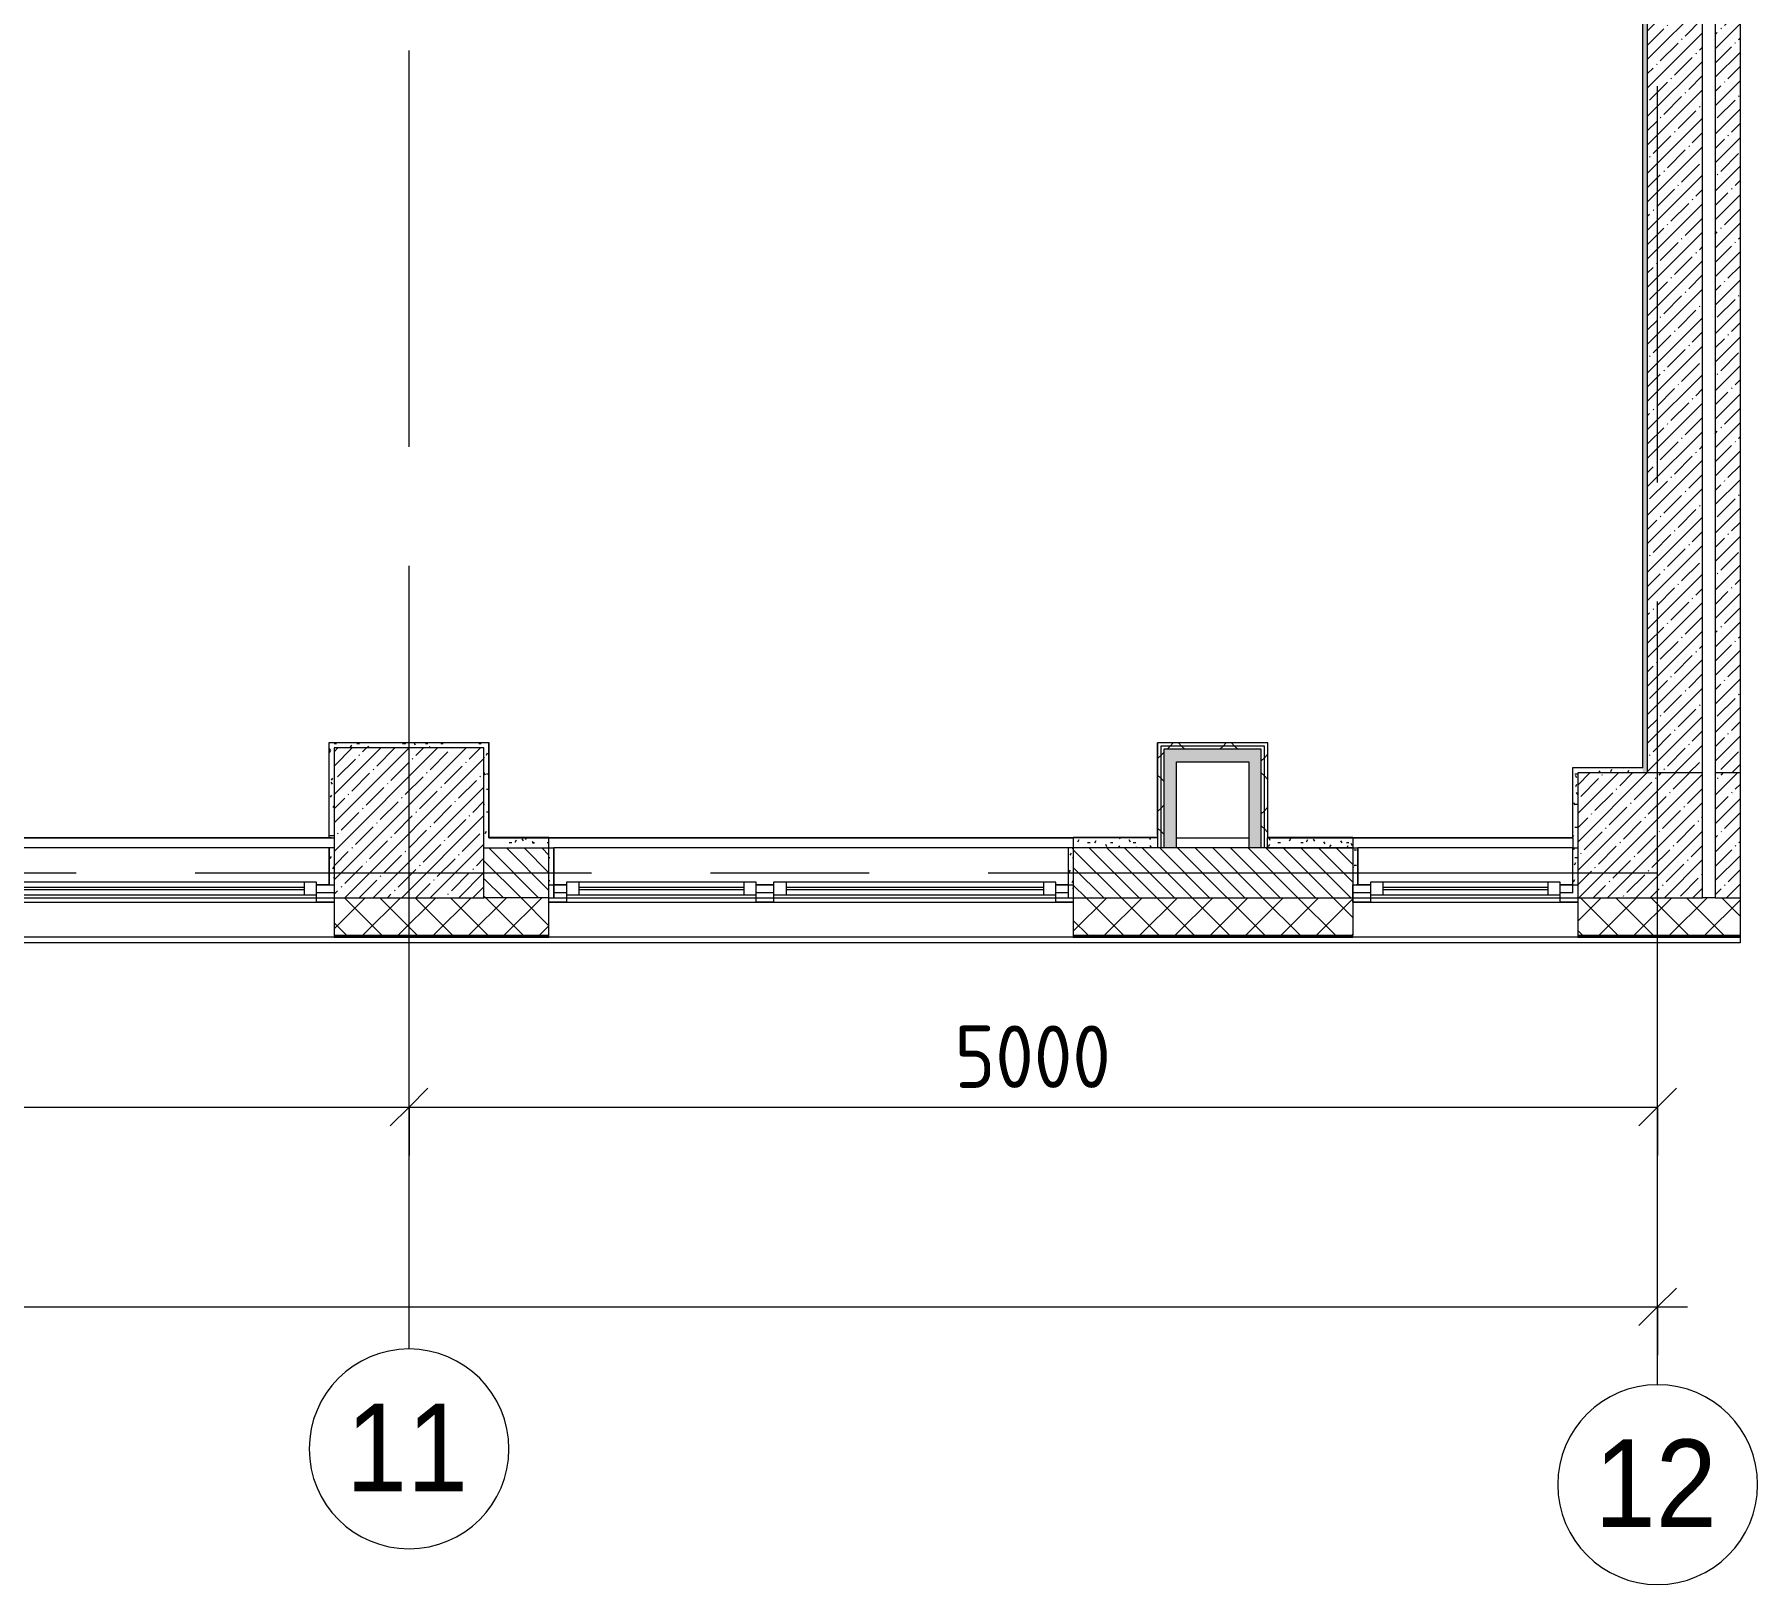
# Model space of a CAD drawing. Header units: millimetres. Extents: x -3708 to 187246, y -8553 to 29000.
# Drawn here: x 31810 to 38710, y -2849 to 3356 of the extents above; entities that cross this region are included whole.
import ezdxf

# ---------------------------------------------------------------- set-up
doc = ezdxf.new("R2010")
doc.units = ezdxf.units.MM
doc.linetypes.add('Осевая', pattern=[3175, 635, -476.25, 1587.5, -476.25])
for name, color, linetype, lineweight in [('A-ANNO-DIMS', 7, 'Continuous', 9), ('A-ANNO-DIMS-100', 7, 'Continuous', 9), ('A-DETL-GENF', 7, 'Continuous', 9), ('A-GLAZ', 7, 'Continuous', 9), ('A-GLAZ-1', 7, 'Continuous', 13), ('A-WALL', 7, 'Continuous', 9), ('I-WALL', 7, 'Continuous', 9), ('S-COLS', 7, 'Continuous', 9), ('Оси', 7, 'Continuous', 9), ('Оси-1', 7, 'Continuous', 20), ('Оси-2', 7, 'Осевая', 9)]:
    doc.layers.add(name, color=color, linetype=linetype, lineweight=lineweight)
doc.layers.add('A-WALL-1', color=7, linetype='Continuous', lineweight=9, true_color=0x3c3c3c)
doc.layers.add('A-WALL-FNSH-1', color=7, linetype='Continuous', lineweight=9, true_color=0x3c3c3c)
doc.styles.add('Arial', font='arial.ttf', dxfattribs={"width": 0.9, "height": 350})
doc.styles.add('ISOCPEUR', font='isocpeur.ttf', dxfattribs={"width": 0.9, "height": 250})
doc.dimstyles.new('ISO-2_5_0_9К_БОЛЬШОЙ', dxfattribs={"dimscale": 304.8, "dimtxt": 248.995294, "dimasz": 0.492126, "dimexe": 0.393701, "dimexo": 0.984252, "dimgap": 0, "dimtad": 1, "dimdec": 0, "dimrnd": 10, "dimzin": 0, "dimdsep": 46, "dimtxsty": 'ISOCPEUR', "dimblk1": 'OBLIQUE', "dimblk2": 'OBLIQUE', "dimsah": 1, "dimcen": 0.09, "dimdle": 0.393701, "dimazin": 0, "dimtfac": 1, "dimtdec": 4, "dimtix": 1, "dimtmove": 0, "dimatfit": 3, "dimfxl": 1, "dimtvp": 1, "dimtolj": 1, "dimtzin": 0, "dimarcsym": 2})
pattern_1 = [(45, (0, 0), (-57.02463, 57.02463), []), (45, (57.025, 0), (-57.02463, 57.02463), [100.806, -20.161, 3.353, -16.808])]
pattern_2 = [(0, (0, 0), (121.92, 30.48), [10.058, -81.382, 10.058, -81.382, -487.68]), (0, (0, 0), (121.92, 30.48), [-182.88, 10.058, -172.822, 10.058, -81.382, -213.36]), (0, (0, 0), (121.92, 30.48), [-457.2, 10.058, -50.902, 10.058, -142.342]), (120, (45.72, 15.24), (-87.356454, 90.345817), [10.058, -81.382, 10.058, -81.382, -487.68]), (120, (45.72, 15.24), (-87.356454, 90.345817), [-182.88, 10.058, -172.822, 10.058, -81.382, -213.36]), (120, (45.72, 15.24), (-87.356454, 90.345817), [-457.2, 10.058, -50.902, 10.058, -142.342]), (240, (60.96, 76.2), (-34.563546, -120.825817), [10.058, -81.382, 10.058, -81.382, -487.68]), (240, (60.96, 76.2), (-34.563546, -120.825817), [-182.88, 10.058, -172.822, 10.058, -81.382, -213.36]), (240, (60.96, 76.2), (-34.563546, -120.825817), [-457.2, 10.058, -50.902, 10.058, -142.342])]
pattern_3 = [(45, (0, 0), (-106.066, 106.066), []), (135, (0, 0), (-106.066, -106.066), [])]

# ---------------------------------------------------------------- blocks, each defined once
blk = doc.blocks.new('BSC_Колонна _Прямоугольная - 500х500-V3-План заполнения и маркировки дверных проемов 1 этажа в осях 1-12')
at = {"layer": 'S-COLS'}
h = blk.add_hatch(dxfattribs=at)
h.set_pattern_fill('FP_6', color=256, style=0, pattern_type=2)
h.set_pattern_definition([(45, (-38790, -150), (-57.02463, 57.02463), []), (45, (-38732.975, -150), (-57.02463, 57.02463), [100.806, -20.161, 3.353, -16.808])])
h.paths.add_polyline_path([(-150, -250), (-150, 250), (-250, 250), (-250, -250)])
for p, q in [((-150, 250), (-250, 250)), ((-250, 250), (-250, -250)), ((-250, -250), (-150, -250))]:
    blk.add_line(p, q, dxfattribs=at)
blk = doc.blocks.new('BSC_Колонна _Прямоугольная - 600х600-V18-План заполнения и маркировки дверных проемов 1 этажа в осях 1-12')
at = {"layer": 'S-COLS'}
h = blk.add_hatch(dxfattribs=at)
h.set_pattern_fill('FP_32', color=256, style=0, pattern_type=2)
h.set_pattern_definition([(45, (-33310, -200), (-57.02463, 57.02463), []), (45, (-33252.975, -200), (-57.02463, 57.02463), [100.806, -20.161, 3.353, -16.808])])
h.paths.add_polyline_path([(-32.7, -300), (300, -300), (300, 300), (-300, 300), (-300, -300)])
for p, q in [((300, 300), (-300, 300)), ((-300, 300), (-300, -300)), ((300, -300), (300, 300)), ((-300, -300), (300, -300))]:
    blk.add_line(p, q, dxfattribs=at)
blk = doc.blocks.new('120_Окно_СКБ_2Ст - 120_Окно_СКБ_2Ст 2100х2500 _мал створка справа_-V22-План заполнения и маркировки дверных проемов 1 этажа в осях 1-12')
at = {"layer": 'A-GLAZ'}
for p, q in [((1050, -57), (-1050, -57)), ((-1030, -127), (-980, -127)), ((-930, -107), (100, -107)), ((100, -117), (-930, -117)), ((150, -127), (220, -127)), ((270, -107), (930, -107)), ((930, -117), (270, -117)), ((980, -127), (1030, -127))]:
    blk.add_line(p, q, dxfattribs=at)
at = {"layer": 'A-GLAZ-1'}
for p, q in [((-1050, -127), (-1050, -57)), ((-1050, -57), (-980, -57)), ((-980, -57), (-980, -127)), ((150, -127), (150, -57)), ((150, -57), (220, -57)), ((220, -57), (220, -127)), ((980, -127), (980, -57)), ((980, -57), (1050, -57)), ((1050, -57), (1050, -127)), ((-980, -127), (-1050, -127)), ((150, -87), (-980, -87)), ((-980, -87), (-980, -137)), ((-980, -137), (150, -137)), ((-930, -137), (-930, -87)), ((100, -137), (100, -87)), ((150, -137), (150, -87)), ((220, -127), (150, -127)), ((980, -87), (220, -87)), ((220, -87), (220, -137)), ((220, -137), (980, -137)), ((270, -137), (270, -87)), ((930, -137), (930, -87)), ((980, -137), (980, -87)), ((1050, -127), (980, -127))]:
    blk.add_line(p, q, dxfattribs=at)
blk = doc.blocks.new('BSC_Колонна _Прямоугольная - 500х500-V39-План заполнения и маркировки дверных проемов 1 этажа в осях 1-12')
at = {"layer": 'S-COLS'}
h = blk.add_hatch(dxfattribs=at)
h.set_pattern_fill('FP_48', color=256, style=0, pattern_type=2)
h.set_pattern_definition([(45, (-38240, -150), (-57.02463, 57.02463), []), (45, (-38182.975, -150), (-57.02463, 57.02463), [100.806, -20.161, 3.353, -16.808])])
h.paths.add_polyline_path([(250, -250), (250, 250), (-250, 250), (-250, -250)])
for p, q in [((250, 250), (-250, 250)), ((-250, 250), (-250, -250)), ((250, -250), (250, 250)), ((-250, -250), (250, -250))]:
    blk.add_line(p, q, dxfattribs=at)
blk = doc.blocks.new('120_Окно_СКБ_2Ст - 120_Окно_СКБ_2Ст 2800х2500_створка_-22445922-План заполнения и маркировки дверных проемов 1 этажа в осях 1-12')
at = {"layer": 'A-GLAZ'}
for p, q in [((1400, -57), (-1400, -57)), ((-1380, -127), (-1330, -127)), ((-1280, -107), (450, -107)), ((450, -117), (-1280, -117)), ((500, -127), (570, -127)), ((620, -107), (1280, -107)), ((1280, -117), (620, -117)), ((1330, -127), (1380, -127))]:
    blk.add_line(p, q, dxfattribs=at)
at = {"layer": 'A-GLAZ-1'}
for p, q in [((-1400, -127), (-1400, -57)), ((-1400, -57), (-1330, -57)), ((-1330, -57), (-1330, -127)), ((500, -127), (500, -57)), ((500, -57), (570, -57)), ((570, -57), (570, -127)), ((1330, -127), (1330, -57)), ((1330, -57), (1400, -57)), ((1400, -57), (1400, -127)), ((-1330, -127), (-1400, -127)), ((500, -87), (-1330, -87)), ((-1330, -87), (-1330, -137)), ((-1330, -137), (500, -137)), ((-1280, -137), (-1280, -87)), ((450, -137), (450, -87)), ((500, -137), (500, -87)), ((570, -127), (500, -127)), ((1330, -87), (570, -87)), ((570, -87), (570, -137)), ((570, -137), (1330, -137)), ((620, -137), (620, -87)), ((1280, -137), (1280, -87)), ((1330, -137), (1330, -87)), ((1400, -127), (1330, -127))]:
    blk.add_line(p, q, dxfattribs=at)
blk = doc.blocks.new('120_Окно_СКБ_1Ст - 120_Окно_СКБ_1Ст 900х2500_h_-V54-План заполнения и маркировки дверных проемов 1 этажа в осях 1-12')
at = {"layer": 'A-GLAZ'}
for p, q in [((450, -57), (-450, -57)), ((-430, -127), (-380, -127)), ((-330, -107), (330, -107)), ((330, -117), (-330, -117)), ((380, -127), (430, -127))]:
    blk.add_line(p, q, dxfattribs=at)
at = {"layer": 'A-GLAZ-1'}
for p, q in [((-450, -127), (-450, -57)), ((-450, -57), (-380, -57)), ((-380, -57), (-380, -127)), ((380, -127), (380, -57)), ((380, -57), (450, -57)), ((450, -57), (450, -127)), ((-380, -127), (-450, -127)), ((380, -87), (-380, -87)), ((-380, -87), (-380, -137)), ((-380, -137), (380, -137)), ((-330, -137), (-330, -87)), ((330, -137), (330, -87)), ((380, -137), (380, -87)), ((450, -127), (380, -127))]:
    blk.add_line(p, q, dxfattribs=at)
blk = doc.blocks.new('DET_L_Линия разрыва - М100-30654710-План заполнения и маркировки дверных проемов 1 этажа в осях 1-12')
at = {"layer": 'A-DETL-GENF'}
blk.add_line((11739.9, 0), (0, 0), dxfattribs=at)
blk = doc.blocks.new('Ось сетки - D8-29747960-План заполнения и маркировки дверных проемов 1 этажа в осях 1-12')
at = {"layer": 'Оси-1'}
for start, end in [(360, 180), (180, 360)]:
    blk.add_arc((0, 0), 4, start, end, dxfattribs=at)
blk = doc.blocks.new('DIMBLOCK10-План заполнения и маркировки дверных проемов 1 этажа в осях 1-12')
at = {"layer": 'A-ANNO-DIMS-100'}
for p, q in [((29610, -1131.5), (29610, -817.6)), ((33310, -1131.5), (33310, -817.6)), ((29610, -937.6), (33310, -937.6)), ((29610, -937.6), (29610, -1131.5)), ((33310, -937.6), (33310, -1131.5))]:
    blk.add_line(p, q, dxfattribs=at)
at = {"layer": 'A-ANNO-DIMS-100', "lineweight": 20}
for p, q in [((29610, -937.6), (29685, -862.6)), ((33310, -937.6), (33385, -862.6)), ((29610, -937.6), (29535, -1012.6)), ((33310, -937.6), (33235, -1012.6))]:
    blk.add_line(p, q, dxfattribs=at)
at = {"layer": 'A-ANNO-DIMS-100', "color": 0, "insert": (31144, -611), "char_height": 250, "width": 758.478, "attachment_point": 1, "line_spacing_factor": 1.149209, "style": 'ISOCPEUR'}
blk.add_mtext('3700', dxfattribs=at)
blk = doc.blocks.new('_Oblique')
at = {"color": 0, "linetype": 'ByBlock', "lineweight": -2}
blk.add_line((-0.5, -0.5), (0.5, 0.5), dxfattribs=at)
blk = doc.blocks.new('DIMBLOCK11-План заполнения и маркировки дверных проемов 1 этажа в осях 1-12')
at = {"layer": 'A-ANNO-DIMS-100'}
for p, q in [((33310, -1131.5), (33310, -817.6)), ((38310, -1131.5), (38310, -817.6)), ((33310, -937.6), (38310, -937.6)), ((33310, -937.6), (33310, -1131.5)), ((38310, -937.6), (38310, -1131.5))]:
    blk.add_line(p, q, dxfattribs=at)
at = {"layer": 'A-ANNO-DIMS-100', "lineweight": 20}
for p, q in [((33310, -937.6), (33385, -862.6)), ((38310, -937.6), (38385, -862.6)), ((33310, -937.6), (33235, -1012.6)), ((38310, -937.6), (38235, -1012.6))]:
    blk.add_line(p, q, dxfattribs=at)
at = {"layer": 'A-ANNO-DIMS-100', "color": 0, "insert": (35494, -611), "char_height": 250, "width": 758.478, "attachment_point": 1, "line_spacing_factor": 1.149209, "style": 'ISOCPEUR'}
blk.add_mtext('5000', dxfattribs=at)
blk = doc.blocks.new('DIMBLOCK25-План заполнения и маркировки дверных проемов 1 этажа в осях 1-12')
at = {"layer": 'A-ANNO-DIMS-100'}
for p, q in [((110, -1931.5), (110, -1617.6)), ((38310, -1931.5), (38310, -1617.6)), ((-10, -1737.6), (38430, -1737.6)), ((110, -1737.6), (110, -1931.5)), ((38310, -1737.6), (38310, -1931.5))]:
    blk.add_line(p, q, dxfattribs=at)
at = {"layer": 'A-ANNO-DIMS-100', "lineweight": 20}
for p, q in [((110, -1737.6), (185, -1662.6)), ((38310, -1737.6), (38385, -1662.6)), ((110, -1737.6), (35, -1812.6)), ((38310, -1737.6), (38235, -1812.6))]:
    blk.add_line(p, q, dxfattribs=at)
at = {"layer": 'A-ANNO-DIMS-100', "color": 0, "insert": (18815, -1411), "char_height": 250, "width": 948.097, "attachment_point": 1, "line_spacing_factor": 1.149209, "style": 'ISOCPEUR'}
blk.add_mtext('38200', dxfattribs=at)

msp = doc.modelspace()

# ---------------------------------------------------------------- hatches: boundary and pattern name
at = {"layer": 'A-WALL'}
h = msp.add_hatch(dxfattribs=at)
h.set_pattern_fill('FP_33', color=256, style=0, pattern_type=2)
h.set_pattern_definition([(135, (0, 0), (-35.35534, -35.35534), [])])
h.paths.add_polyline_path([(37090, -100), (37090, 100), (35970, 100), (35970, -100), (35985.6, -100)])
h.paths.add_polyline_path([(33610, -100), (33870, -100), (33870, 100), (33610, 99.8), (33610, -99.9)])
h = msp.add_hatch(dxfattribs=at)
h.set_pattern_fill('FP_8', color=256, style=0, pattern_type=2)
h.set_pattern_definition([(45, (0, 0), (-70.71068, 70.71068), []), (135, (0, 0), (-70.71068, -70.71068), [])])
h.paths.add_polyline_path([(27310, -250), (28309.7, -250), (28309.7, -100), (27310, -100), (27310, -211.8)])
h.paths.add_polyline_path([(33870, -250), (33870, -100), (33010, -100), (33010, -250), (33277.3, -250)])
h.paths.add_polyline_path([(35970, -250), (37090, -250), (37090, -100), (35970, -100), (35970, -190.3)])
h.paths.add_polyline_path([(38640, -250), (38640, -100), (37990, -100), (37990, -250)])
h.paths.add_polyline_path([(17027.5, -250), (17260, -250), (17260, -100), (16510, -100), (16510, -250)])
h.paths.add_polyline_path([(25435, -250), (26410, -250), (26410, -100), (25435, -100), (25435, -216.5)])
h.paths.add_polyline_path([(6830, -250), (8259.7, -250), (8259.7, -100), (6830, -100)])
h.paths.add_polyline_path([(9159.7, -250), (9910, -250), (9910, -100), (9159.7, -100), (9159.7, -118)])
h.paths.add_polyline_path([(19360, -250), (20710, -250), (20710, -100), (19360, -100), (19360, -231.6)])
h.paths.add_polyline_path([(22635, -250), (22635, -100), (21610, -100), (21610, -250), (22444.1, -250)])
h.paths.add_polyline_path([(29209.7, -250), (30210, -250), (30210, -100), (29209.7, -100), (29209.7, -207.1)])
h.paths.add_polyline_path([(15610, -250), (15610, -100), (14860, -100), (14860, -250)])
h.paths.add_polyline_path([(12760, -250), (12760, -100), (12010, -100), (12010, -250)])
h.paths.add_polyline_path([(3135, -250), (3730, -250), (3730, -100), (-260, -100), (-260, -250), (777.6, -250)])
at = {"layer": 'I-WALL'}
h = msp.add_hatch(dxfattribs=at)
h.set_pattern_fill('FP_1', color=256, style=0, pattern_type=2)
h.set_pattern_definition(pattern_1)
h.paths.add_polyline_path([(38477.8, 400), (38490, 400), (38490, 7400), (38270, 7400), (38270, 400)])
h = msp.add_hatch(dxfattribs=at)
h.set_pattern_fill('FP_1', color=256, style=0, pattern_type=2)
h.set_pattern_definition(pattern_1)
h.paths.add_polyline_path([(38640, 400), (38640, 7400), (38540, 7400), (38540, 400)])
h = msp.add_hatch(dxfattribs=at)
h.set_pattern_fill('FP_86', color=256, style=0, pattern_type=2)
h.set_pattern_definition(pattern_2)
h.paths.add_polyline_path([(38270, 400), (38270, 7050), (38250, 7050), (38250, 400)])
h = msp.add_hatch(dxfattribs=at)
h.set_pattern_fill('FP_86', color=256, style=0, pattern_type=2)
h.set_pattern_definition(pattern_2)
h.paths.add_polyline_path([(32990, 500), (33610, 500), (33610, 520), (32990, 520)])
h = msp.add_hatch(dxfattribs=at)
h.set_pattern_fill('FP_86', color=256, style=0, pattern_type=2)
h.set_pattern_definition(pattern_2)
h.paths.add_polyline_path([(32990, 150), (33010, 150), (33010, 500), (32990, 500), (32990, 180)])
h = msp.add_hatch(dxfattribs=at)
h.set_pattern_fill('FP_86', color=256, style=0, pattern_type=2)
h.set_pattern_definition(pattern_2)
h.paths.add_polyline_path([(33630, 140), (33630, 520), (33610, 520), (33610, 140)])
h = msp.add_hatch(dxfattribs=at)
h.set_pattern_fill('FP_87', color=256, style=0, pattern_type=2)
h.set_pattern_definition(pattern_3)
h.paths.add_polyline_path([(36307.7, 100), (36320.2, 100), (36320.2, 520), (36307.7, 520), (36307.7, 140)])
h = msp.add_hatch(dxfattribs=at)
h.set_pattern_fill('FP_87', color=256, style=0, pattern_type=2)
h.set_pattern_definition(pattern_3)
h.paths.add_polyline_path([(36672.7, 507.5), (36747.7, 507.5), (36747.7, 520), (36320.2, 520), (36320.2, 507.5), (36382.7, 507.5)])
h = msp.add_hatch(dxfattribs=at)
h.set_pattern_fill('FP_87', color=256, style=0, pattern_type=2)
h.set_pattern_definition(pattern_3)
h.paths.add_polyline_path([(36320.2, 100), (36332.7, 100), (36332.7, 507.5), (36320.2, 507.5), (36320.2, 107.4)])
h = msp.add_hatch(dxfattribs=at)
h.set_pattern_fill('FP_87', color=256, style=0, pattern_type=2)
h.set_pattern_definition(pattern_3)
h.paths.add_polyline_path([(36332.7, 495), (36735.2, 495), (36735.2, 507.5), (36332.7, 507.5), (36332.7, 503.6)])
for points in [[(36382.7, 100), (36382.7, 495), (36332.7, 495), (36332.7, 100)], [(36382.7, 445), (36722.7, 445), (36722.7, 495), (36382.7, 495)], [(36672.7, 100), (36722.7, 100), (36722.7, 445), (36672.7, 445), (36672.7, 140)]]:
    msp.add_hatch(color=256, dxfattribs=at).paths.add_polyline_path(points)
h = msp.add_hatch(dxfattribs=at)
h.set_pattern_fill('FP_87', color=256, style=0, pattern_type=2)
h.set_pattern_definition(pattern_3)
h.paths.add_polyline_path([(36722.7, 100), (36735.2, 100), (36735.2, 495), (36722.7, 495), (36722.7, 140)])
h = msp.add_hatch(dxfattribs=at)
h.set_pattern_fill('FP_87', color=256, style=0, pattern_type=2)
h.set_pattern_definition(pattern_3)
h.paths.add_polyline_path([(36735.2, 100), (36747.7, 100), (36747.7, 507.5), (36735.2, 507.5), (36735.2, 140)])
h = msp.add_hatch(dxfattribs=at)
h.set_pattern_fill('FP_86', color=256, style=0, pattern_type=2)
h.set_pattern_definition(pattern_2)
h.paths.add_polyline_path([(38250, 400), (38250, 420), (37970, 420), (37970, 400), (37990, 400)])
h = msp.add_hatch(dxfattribs=at)
h.set_pattern_fill('FP_86', color=256, style=0, pattern_type=2)
h.set_pattern_definition(pattern_2)
h.paths.add_polyline_path([(37990, 100), (37990, 400), (37970, 400), (37970, 100)])
h = msp.add_hatch(dxfattribs=at)
h.set_pattern_fill('FP_86', color=256, style=0, pattern_type=2)
h.set_pattern_definition(pattern_2)
h.paths.add_polyline_path([(35985.6, 100), (36307.7, 100), (36307.2, 140), (35970, 140), (35970, 100)])
h.paths.add_polyline_path([(33610, 100), (33870, 100), (33870, 140), (33610, 140), (33610, 100.5)])
h = msp.add_hatch(dxfattribs=at)
h.set_pattern_fill('FP_86', color=256, style=0, pattern_type=2)
h.set_pattern_definition(pattern_2)
h.paths.add_polyline_path([(36747.7, 100), (37090, 100), (37090, 140), (36747.7, 140)])
h = msp.add_hatch(dxfattribs=at)
h.set_pattern_fill('FP_86', color=256, style=0, pattern_type=2)
h.set_pattern_definition(pattern_2)
h.paths.add_polyline_path([(33010, -48), (33010, 100), (32990, 100), (32990, -48)])
h = msp.add_hatch(dxfattribs=at)
h.set_pattern_fill('FP_86', color=256, style=0, pattern_type=2)
h.set_pattern_definition(pattern_2)
h.paths.add_polyline_path([(33890, -100), (33890, 100), (33870, 100), (33870, -100)])
h = msp.add_hatch(dxfattribs=at)
h.set_pattern_fill('FP_86', color=256, style=0, pattern_type=2)
h.set_pattern_definition(pattern_2)
h.paths.add_polyline_path([(35970, -100), (35970, 100), (35950, 100), (35950, -100)])
h = msp.add_hatch(dxfattribs=at)
h.set_pattern_fill('FP_86', color=256, style=0, pattern_type=2)
h.set_pattern_definition(pattern_2)
h.paths.add_polyline_path([(37110, -48), (37110, 100), (37090, 100), (37090, -48)])
h = msp.add_hatch(dxfattribs=at)
h.set_pattern_fill('FP_86', color=256, style=0, pattern_type=2)
h.set_pattern_definition(pattern_2)
h.paths.add_polyline_path([(37990, -48), (37990, 100), (37970, 100), (37970, -48)])

# ---------------------------------------------------------------- linework, layer by layer
at = {"layer": 'A-WALL'}
for p, q in [((38250, 420), (38250, 7050)), ((36320.2, 507.5), (36320.2, 100)), ((36735.2, 507.5), (36320.2, 507.5)), ((36332.7, 495), (36332.7, 100)), ((36722.7, 495), (36332.7, 495)), ((36722.7, 100), (36722.7, 495)), ((36735.2, 100), (36735.2, 507.5)), ((38250, 420), (37970, 420)), ((33630, 140), (33870, 140)), ((36307.7, 140), (35970, 140)), ((37090, 140), (36747.7, 140)), ((36748.7, 140), (37090, 140)), ((33610, 100), (33890, 100)), ((35970, 100), (35950, 100)), ((36747.7, 100), (37110, 100)), ((29809.7, -100), (33010, -100)), ((33870, -100), (33610, -100)), ((33890, -100), (35950, -100)), ((35970, -100), (37990, -100)), ((33010, -258), (30210, -258)), ((33010, -250), (33870, -250)), ((33010, -253), (33870, -253)), ((35970, -258), (33870, -258)), ((35970, -250), (37090, -250)), ((35970, -253), (37090, -253)), ((37990, -258), (37090, -258)), ((37990, -250), (38640, -250)), ((37990, -253), (38640, -253)), ((38640, -280), (-290, -280))]:
    msp.add_line(p, q, dxfattribs=at)
at = {"layer": 'A-WALL-1'}
for p, q in [((38270, 400), (38270, 7400)), ((38490, 400), (38490, 7400)), ((38540, 7400), (38540, 400)), ((33630, 520), (32990, 520)), ((33630, 140), (33630, 520)), ((36747.7, 520), (36307.7, 520)), ((36382.7, 100), (36382.7, 445)), ((36382.7, 445), (36672.7, 445)), ((36672.7, 445), (36672.7, 100)), ((32990, 150), (33010, 150)), ((33870, -250), (33870, 140)), ((35970, 140), (35970, -250)), ((36307.7, 150), (36307.7, 100)), ((36747.7, 100), (36747.7, 140)), ((37090, 140), (37090, -250)), ((37970, 140), (37970, 100)), ((32990, 100), (32990, -48)), ((33010, 100), (32990, 100)), ((33890, -100), (33890, 100)), ((35950, 100), (35950, -100)), ((37090, 100), (35970, 100)), ((37110, -48), (37110, 100)), ((37970, 100), (37990, 100)), ((32990, -48), (33010, -48)), ((37090, -48), (37110, -48)), ((37970, -48), (37990, -48)), ((33010, -100), (33010, -250)), ((33870, -100), (33890, -100)), ((35950, -100), (35970, -100)), ((37990, -100), (37990, -250)), ((38540, -100), (38490, -100))]:
    msp.add_line(p, q, dxfattribs=at)
at = {"layer": 'A-WALL-FNSH-1'}
for p, q in [((38249, 7049), (38249, 421)), ((32989, 521), (32989, 141)), ((33631, 521), (32989, 521)), ((32990, 141), (32990, 520)), ((33631, 141), (33631, 521)), ((36306.7, 521), (36306.7, 150)), ((36748.7, 521), (36306.7, 521)), ((36307.7, 150), (36307.7, 520)), ((36747.7, 520), (36747.7, 140)), ((36748.7, 141), (36748.7, 521)), ((37969, 421), (37969, 141)), ((38249, 421), (37969, 421)), ((37970, 140), (37970, 420)), ((33870, 141), (33631, 141)), ((33870, 140), (33870, 141)), ((36307.2, 141), (35970, 141)), ((35970, 141), (35970, 140)), ((36306.7, 150), (36307.7, 150)), ((36307.2, 140), (36307.2, 141)), ((36747.7, 140), (36748.7, 140)), ((37090, 141), (36748.7, 141)), ((37090, 140), (37090, 141)), ((37969, 140), (37970, 140)), ((32989, 100), (32989, -48)), ((32990, 100), (32989, 100)), ((33891, 100), (33890, 100)), ((33891, -100), (33891, 100)), ((35949, 100), (35949, -100)), ((35950, 100), (35949, 100)), ((37111, 100), (37110, 100)), ((37111, -48), (37111, 100)), ((37969, 100), (37969, -48)), ((37970, 100), (37969, 100)), ((37970, -48), (37970, 100)), ((32989, -48), (32990, -48)), ((37110, -48), (37111, -48)), ((37969, -48), (37970, -48)), ((33890, -100), (33891, -100)), ((35949, -100), (35950, -100)), ((33010, -250), (33010, -258)), ((33010, -258), (33870, -258)), ((33870, -258), (33870, -250)), ((35970, -250), (35970, -258)), ((35970, -258), (37090, -258)), ((37090, -258), (37090, -250)), ((37990, -250), (37990, -258)), ((37990, -258), (38640, -258))]:
    msp.add_line(p, q, dxfattribs=at)
at = {"layer": 'I-WALL'}
for p, q in [((30210, 140), (33010, 140)), ((30220, 141), (33000, 141)), ((33000, 141), (33000, 140)), ((33870, 141), (35970, 141)), ((33870, 140), (35970, 140)), ((36382.7, 140), (36672.7, 140)), ((37090, 141), (37969, 141)), ((37090, 140), (37969, 140)), ((37969, 141), (37969, 140)), ((37969, 140), (37970, 140)), ((32989, 100), (30231, 100)), ((35949, 100), (33891, 100)), ((37969, 100), (37111, 100)), ((37970, -80), (37970, -48)), ((33010, -80), (32940, -80)), ((33940, -80), (33890, -80)), ((34770, -80), (34700, -80)), ((35950, -80), (35900, -80)), ((37160, -80), (37090, -80)), ((37970, -80), (37920, -80))]:
    msp.add_line(p, q, dxfattribs=at)
at = {"layer": 'Оси'}
for p, q in [((33310, -1906.3), (33310, 593.7)), ((38310, -2049.2), (38310, 450.8)), ((35810, 0), (38310, 0))]:
    msp.add_line(p, q, dxfattribs=at)
at = {"layer": 'Оси-2'}
for p, q in [((33310, 593.7), (33310, 24898.1)), ((38310, 450.8), (38310, 21277.7)), ((-407.8, 0), (35810, 0))]:
    msp.add_line(p, q, dxfattribs=at)

# ---------------------------------------------------------------- block references
at = {"layer": 'A-DETL-GENF', "rotation": 90.00000000000031}
msp.add_blockref('DET_L_Линия разрыва - М100-30654710-План заполнения и маркировки дверных проемов 1 этажа в осях 1-12', (38640, -280), dxfattribs=at)
at = {"layer": 'A-GLAZ', "rotation": 180}
for name, p in [('120_Окно_СКБ_2Ст - 120_Окно_СКБ_2Ст 2800х2500_створка_-22445922-План заполнения и маркировки дверных проемов 1 этажа в осях 1-12', (31610, -175)), ('120_Окно_СКБ_2Ст - 120_Окно_СКБ_2Ст 2100х2500 _мал створка справа_-V22-План заполнения и маркировки дверных проемов 1 этажа в осях 1-12', (34920, -175)), ('120_Окно_СКБ_1Ст - 120_Окно_СКБ_1Ст 900х2500_h_-V54-План заполнения и маркировки дверных проемов 1 этажа в осях 1-12', (37540, -175))]:
    msp.add_blockref(name, p, dxfattribs=at)
at = {"layer": 'S-COLS'}
for name, p in [('BSC_Колонна _Прямоугольная - 600х600-V18-План заполнения и маркировки дверных проемов 1 этажа в осях 1-12', (33310, 200)), ('BSC_Колонна _Прямоугольная - 500х500-V39-План заполнения и маркировки дверных проемов 1 этажа в осях 1-12', (38240, 150)), ('BSC_Колонна _Прямоугольная - 500х500-V3-План заполнения и маркировки дверных проемов 1 этажа в осях 1-12', (38790, 150))]:
    msp.add_blockref(name, p, dxfattribs=at)
at = {"layer": 'Оси-1', "xscale": 99.99999999999993, "yscale": 99.99999999999993, "zscale": 99.99999999999993}
for p in [(33310, -2306.3), (38310, -2449.2)]:
    msp.add_blockref('Ось сетки - D8-29747960-План заполнения и маркировки дверных проемов 1 этажа в осях 1-12', p, dxfattribs=at)

# ---------------------------------------------------------------- texts
at = {"layer": 'Оси', "char_height": 350, "width": 606.076, "attachment_point": 1, "style": 'Arial'}
for s, insert in [('11', (33057.4, -2125.6)), ('12', (38057.4, -2268.6))]:
    msp.add_mtext(s, dxfattribs=dict(at, insert=insert))

# ---------------------------------------------------------------- dimensions: what is measured, and where the dimension line sits
at = {"layer": 'A-ANNO-DIMS'}
for base, p1, p2, override, picture, middle in [((33310, -937.6), (29610, -831.5), (33310, -831.5), {"dimpost": '<>', "dimfxl": 3700}, 'DIMBLOCK10-План заполнения и маркировки дверных проемов 1 этажа в осях 1-12', (31460, -812.6)), ((38310, -937.6), (33310, -831.5), (38310, -831.5), {"dimpost": '<>', "dimfxl": 5000}, 'DIMBLOCK11-План заполнения и маркировки дверных проемов 1 этажа в осях 1-12', (35810, -812.6)), ((38310, -1737.6), (110, -1631.5), (38310, -1631.5), {"dimpost": '<>', "dimfxl": 38199.999966}, 'DIMBLOCK25-План заполнения и маркировки дверных проемов 1 этажа в осях 1-12', (19210, -1612.6))]:
    dim = msp.add_linear_dim(base=base, p1=p1, p2=p2, dimstyle='ISO-2_5_0_9К_БОЛЬШОЙ', override=override, dxfattribs=at)
    dim.commit()
    dim.dimension.update_dxf_attribs({"geometry": picture, "text_midpoint": middle})

doc.saveas('drawing.dxf')
